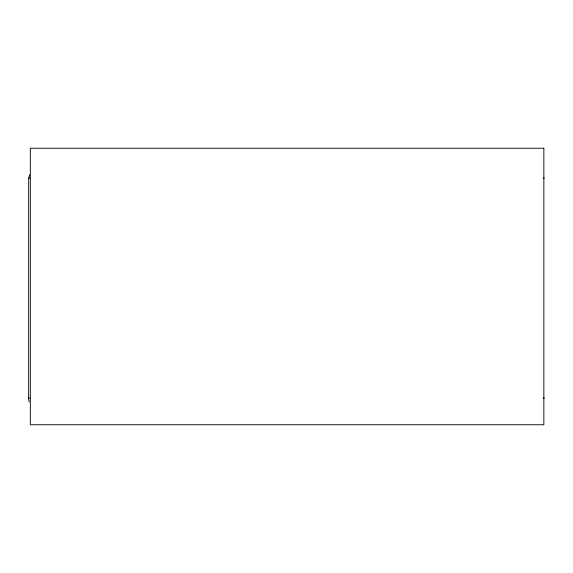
<?xml version="1.0" encoding="UTF-8"?>
<svg xmlns="http://www.w3.org/2000/svg" width="573" height="573" viewBox="0 0 573 573"><rect width="100%" height="100%" fill="white"/><g stroke="black" fill="none" stroke-linecap="round" stroke-linejoin="round"><path stroke-width="0.86" d="M29.796 174.758L28.664 178.117L28.65 400.026L29.323 401.895M28.664 178.117L29.796 178.117M543.204 178.117L544.336 178.117M28.664 398.077L29.796 398.077M543.204 398.077L544.336 398.077M543.856 148.242L30.326 148.242L30.326 424.758L543.856 424.758L543.856 148.242"/></g></svg>
